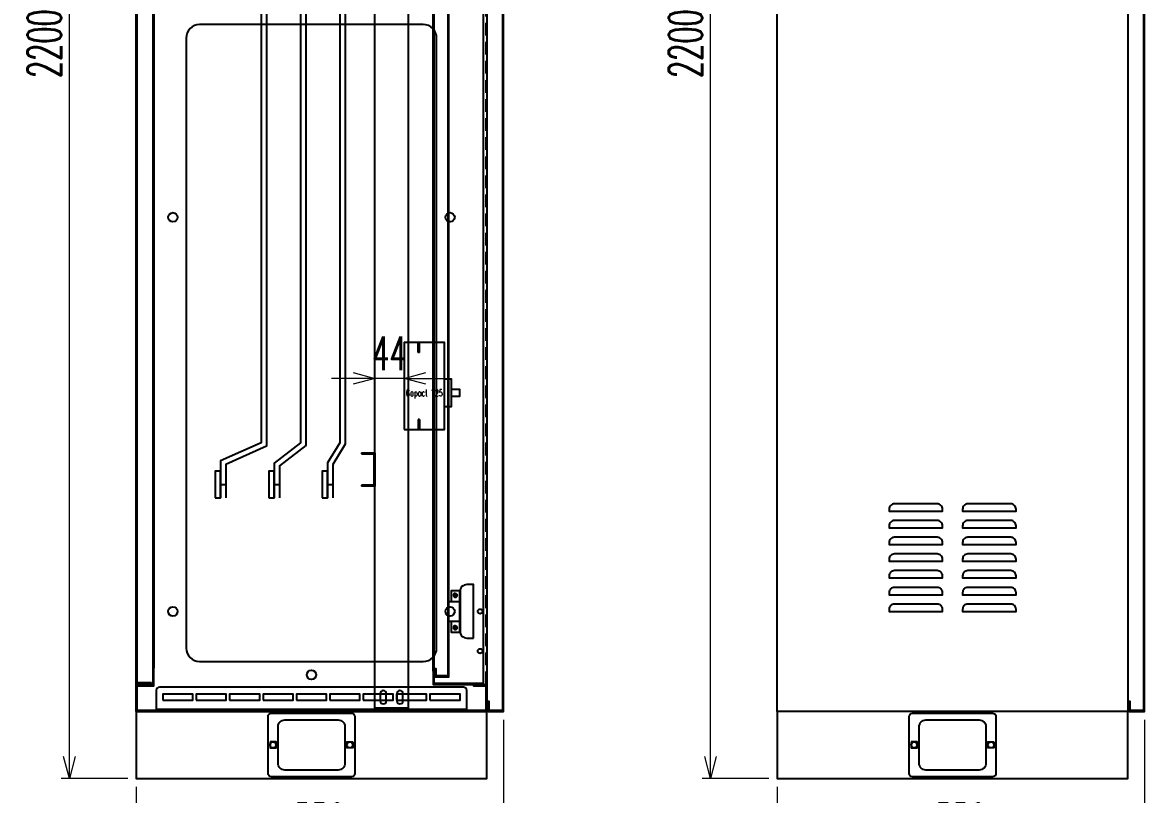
# Model space of a CAD drawing. Header units: millimetres. Extents: x 173893 to 258446, y -176540 to -123824.
# Drawn here: x 195078 to 196758, y -163751 to -162595 of the extents above; entities that cross this region are included whole.
import ezdxf
from ezdxf.enums import TextEntityAlignment as Align

# ---------------------------------------------------------------- set-up
doc = ezdxf.new("R2010")
doc.units = ezdxf.units.MM
doc.header["$LTSCALE"] = 3
doc.linetypes.add('ACAD_ISO04W100', pattern=[30, 24, -3, 0, -3])
doc.linetypes.add('HIDDEN', pattern=[9.525, 6.35, -3.175])
for name, color, linetype in [('@.DM. NÉT CHÍNH', 7, 'Continuous'), ('@.VISIBLE', 7, 'Continuous'), ('centerline', 6, 'ACAD_ISO04W100'), ('dim', 7, 'Continuous'), ('equipments', 2, 'Continuous')]:
    doc.layers.add(name, color=color, linetype=linetype)
doc.styles.add('Ann_w01', font='romans.shx', dxfattribs={"width": 0.6, "bigfont": 'chineset.shx'})
doc.dimstyles.new('Dim 01_SC25', dxfattribs={"dimscale": 25, "dimtxt": 2, "dimasz": 1.3, "dimexe": 0.5, "dimexo": 0.5, "dimgap": 0.5, "dimtad": 1, "dimdec": 1, "dimzin": 12, "dimdsep": 46, "dimtxsty": 'Ann_w01', "dimblk": 'OPEN30', "dimcen": 1.5, "dimclrd": 6, "dimclre": 6, "dimclrt": 3, "dimadec": 1, "dimazin": 3, "dimtm": 1e-09, "dimtfac": 1, "dimtdec": 1, "dimtix": 1, "dimtmove": 0, "dimatfit": 3, "dimldrblk": 'OPEN30', "dimfxl": 1, "dimtolj": 1, "dimlwd": 0, "dimlwe": 0, "dimarcsym": 0})

# ---------------------------------------------------------------- blocks, each defined once
blk = doc.blocks.new('_Open30')
at = {"color": 0, "linetype": 'ByBlock', "lineweight": -2}
for p, q in [((-1, 0.268), (0, 0)), ((0, 0), (-1, -0.268)), ((0, 0), (-1, 0))]:
    blk.add_line(p, q, dxfattribs=at)
blk = doc.blocks.new('*D57')
at = {"layer": 'Defpoints', "color": 0, "transparency": 16777216}
for p in [(195147.9, -161526.8), (195247.9, -161526.8), (195247.9, -163726.8)]:
    blk.add_point(p, dxfattribs=at)
at = {"layer": 'dim', "color": 6, "lineweight": 0, "transparency": 16777216}
for p, q in [((195235.4, -161526.8), (195135.4, -161526.8)), ((195147.9, -163694.3), (195147.9, -161559.3)), ((195235.4, -163726.8), (195135.4, -163726.8))]:
    blk.add_line(p, q, dxfattribs=at)
at = {"layer": 'dim', "color": 6, "lineweight": 0, "transparency": 16777216, "xscale": 32.5, "yscale": 32.5, "zscale": 32.5}
for p, rotation in [((195147.9, -161526.8), 90), ((195147.9, -163726.8), 270)]:
    blk.add_blockref('_Open30', p, dxfattribs=dict(at, rotation=rotation))
at = {"layer": 'dim', "color": 3, "transparency": 16777216, "insert": (195110.4, -162626.8), "char_height": 50, "attachment_point": 5, "rotation": 90, "style": 'Ann_w01'}
blk.add_mtext('\\A1;2200', dxfattribs=at)
blk = doc.blocks.new('*D58')
at = {"layer": 'Defpoints', "color": 0, "transparency": 16777216}
for p in [(195797.9, -163626.8), (195247.9, -163726.8), (195797.9, -163826.8)]:
    blk.add_point(p, dxfattribs=at)
at = {"layer": 'dim', "color": 6, "lineweight": 0, "transparency": 16777216}
for p, q in [((195797.9, -163639.3), (195797.9, -163839.3)), ((195247.9, -163739.3), (195247.9, -163839.3)), ((195280.4, -163826.8), (195765.4, -163826.8))]:
    blk.add_line(p, q, dxfattribs=at)
at = {"layer": 'dim', "color": 6, "lineweight": 0, "transparency": 16777216, "xscale": 32.5, "yscale": 32.5, "zscale": 32.5, "rotation": 180}
blk.add_blockref('_Open30', (195247.9, -163826.8), dxfattribs=at)
at = {"layer": 'dim', "color": 6, "lineweight": 0, "transparency": 16777216, "xscale": 32.5, "yscale": 32.5, "zscale": 32.5}
blk.add_blockref('_Open30', (195797.9, -163826.8), dxfattribs=at)
at = {"layer": 'dim', "color": 3, "transparency": 16777216, "insert": (195522.9, -163789.3), "char_height": 50, "attachment_point": 5, "style": 'Ann_w01'}
blk.add_mtext('\\A1;550', dxfattribs=at)
blk = doc.blocks.new('*D59')
at = {"layer": 'Defpoints', "color": 0, "transparency": 16777216}
for p in [(196108, -161526.8), (196208, -161526.8), (196208, -163726.8)]:
    blk.add_point(p, dxfattribs=at)
at = {"layer": 'dim', "color": 6, "lineweight": 0, "transparency": 16777216}
for p, q in [((196195.5, -161526.8), (196095.5, -161526.8)), ((196108, -163694.3), (196108, -161559.3)), ((196195.5, -163726.8), (196095.5, -163726.8))]:
    blk.add_line(p, q, dxfattribs=at)
at = {"layer": 'dim', "color": 6, "lineweight": 0, "transparency": 16777216, "xscale": 32.5, "yscale": 32.5, "zscale": 32.5}
for p, rotation in [((196108, -161526.8), 90), ((196108, -163726.8), 270)]:
    blk.add_blockref('_Open30', p, dxfattribs=dict(at, rotation=rotation))
at = {"layer": 'dim', "color": 3, "transparency": 16777216, "insert": (196070.5, -162626.8), "char_height": 50, "attachment_point": 5, "rotation": 90, "style": 'Ann_w01'}
blk.add_mtext('\\A1;2200', dxfattribs=at)
blk = doc.blocks.new('*D60')
at = {"layer": 'Defpoints', "color": 0, "transparency": 16777216}
for p in [(196758, -163626.8), (196208, -163726.8), (196758, -163826.8)]:
    blk.add_point(p, dxfattribs=at)
at = {"layer": 'dim', "color": 6, "lineweight": 0, "transparency": 16777216}
for p, q in [((196758, -163639.3), (196758, -163839.3)), ((196208, -163739.3), (196208, -163839.3)), ((196240.5, -163826.8), (196725.5, -163826.8))]:
    blk.add_line(p, q, dxfattribs=at)
at = {"layer": 'dim', "color": 6, "lineweight": 0, "transparency": 16777216, "xscale": 32.5, "yscale": 32.5, "zscale": 32.5, "rotation": 180}
blk.add_blockref('_Open30', (196208, -163826.8), dxfattribs=at)
at = {"layer": 'dim', "color": 6, "lineweight": 0, "transparency": 16777216, "xscale": 32.5, "yscale": 32.5, "zscale": 32.5}
blk.add_blockref('_Open30', (196758, -163826.8), dxfattribs=at)
at = {"layer": 'dim', "color": 3, "transparency": 16777216, "insert": (196483, -163789.3), "char_height": 50, "attachment_point": 5, "style": 'Ann_w01'}
blk.add_mtext('\\A1;550', dxfattribs=at)
blk = doc.blocks.new('*D263')
at = {"layer": '@.DM. NÉT CHÍNH', "color": 6, "linetype": 'Continuous', "lineweight": 0, "transparency": 16777216}
for p, q in [((195605.4, -163086.8), (195605.4, -163140.4)), ((195649.4, -163086.8), (195649.4, -163140.4)), ((195572.9, -163127.9), (195540.4, -163127.9)), ((195649.4, -163127.9), (195605.4, -163127.9)), ((195681.9, -163127.9), (195714.4, -163127.9))]:
    blk.add_line(p, q, dxfattribs=at)
at = {"layer": 'Defpoints', "color": 0, "linetype": 'Continuous', "transparency": 16777216}
for p in [(195605.4, -163074.3), (195649.4, -163074.3), (195605.4, -163127.9)]:
    blk.add_point(p, dxfattribs=at)
at = {"layer": '@.DM. NÉT CHÍNH', "color": 6, "linetype": 'Continuous', "lineweight": 0, "transparency": 16777216, "xscale": 32.5, "yscale": 32.5, "zscale": 32.5}
blk.add_blockref('_Open30', (195605.4, -163127.9), dxfattribs=at)
at = {"layer": '@.DM. NÉT CHÍNH', "color": 6, "linetype": 'Continuous', "lineweight": 0, "transparency": 16777216, "xscale": 32.5, "yscale": 32.5, "zscale": 32.5, "rotation": 180}
blk.add_blockref('_Open30', (195649.4, -163127.9), dxfattribs=at)
at = {"layer": '@.DM. NÉT CHÍNH', "color": 3, "linetype": 'Continuous', "transparency": 16777216, "insert": (195627.4, -163090.4), "char_height": 50, "attachment_point": 5, "style": 'Ann_w01'}
blk.add_mtext('\\A1;44', dxfattribs=at)

msp = doc.modelspace()

# ---------------------------------------------------------------- linework, layer by layer
at = {"color": 6}
for p, q in [((195767.92, -163584.78), (195767.92, -161568.78)), ((195692.92, -163566.28), (195692.92, -161587.28)), ((195694.42, -163566.28), (195694.42, -161587.28))]:
    msp.add_line(p, q, dxfattribs=at)
at = {"linetype": 'HIDDEN'}
msp.add_line((195771.42, -161566.78), (195771.42, -163586.78), dxfattribs=at)
for p, q in [((195772.92, -161566.78), (195772.92, -163586.78)), ((195272.92, -161591.78), (195272.92, -163561.78)), ((195274.42, -161591.78), (195274.42, -163561.78))]:
    msp.add_line(p, q)
at = {"color": 4}
msp.add_line((195374.42, -163286.78), (195382.42, -163286.78), dxfattribs=at)
at = {"color": 2}
msp.add_line((195454.42, -163286.78), (195462.42, -163286.78), dxfattribs=at)
at = {"color": 1}
for p, q in [((195534.42, -163286.78), (195542.42, -163286.78)), ((195742.92, -163623.78), (195277.92, -163623.78))]:
    msp.add_line(p, q, dxfattribs=at)
at = {"color": 6, "linetype": 'Continuous'}
for p, q in [((195725.92, -163449.03), (195725.92, -163456.03)), ((195729.42, -163452.53), (195722.42, -163452.53)), ((195729.42, -163501.03), (195722.42, -163501.03)), ((195725.92, -163497.53), (195725.92, -163504.53))]:
    msp.add_line(p, q, dxfattribs=at)
at = {"linetype": 'Continuous'}
msp.add_lwpolyline([(195247.92, -161526.78), (195772.92, -161526.78), (195772.92, -163626.78), (195247.92, -163626.78)], close=True, dxfattribs=at)
at = {"color": 8}
msp.add_lwpolyline([(195605.42, -161531.78), (195655.42, -161531.78), (195655.42, -163621.78), (195605.42, -163621.78)], close=True, dxfattribs=at)
at = {"color": 4}
for points in [[(195796.42, -163625.28), (195776.42, -163625.28), (195776.42, -163611.78), (195774.92, -163611.78), (195774.92, -163626.78), (195797.92, -163626.78), (195797.92, -161526.78), (195774.92, -161526.78), (195774.92, -161541.78), (195776.42, -161541.78), (195776.42, -161528.28), (195796.42, -161528.28)], [(196756.51, -163625.28), (196736.51, -163625.28), (196736.51, -163611.78), (196735.01, -163611.78), (196735.01, -163626.78), (196758.01, -163626.78), (196758.01, -161526.78), (196735.01, -161526.78), (196735.01, -161541.78), (196736.51, -161541.78), (196736.51, -161528.28), (196756.51, -161528.28)], [(195270.92, -163583.78), (195249.42, -163583.78), (195249.42, -161569.78), (195270.92, -161569.78), (195270.92, -161568.28), (195247.92, -161568.28), (195247.92, -163585.28), (195270.92, -163585.28)], [(195714.42, -163573.28), (195697.42, -163573.28), (195697.42, -163562.78), (195695.92, -163562.78), (195695.92, -163574.78), (195715.92, -163574.78), (195715.92, -161578.78), (195695.92, -161578.78), (195695.92, -161590.78), (195697.42, -161590.78), (195697.42, -161580.28), (195714.42, -161580.28)], [(195366.42, -163306.78), (195374.42, -163306.78), (195374.42, -163266.78), (195366.42, -163266.78)], [(195366.42, -163306.78), (195374.42, -163306.78), (195374.42, -163266.78), (195366.42, -163266.78)]]:
    msp.add_lwpolyline(points, close=True, dxfattribs=at)
for points in [[(196733.01, -163626.78), (196208.01, -163626.78), (196208.01, -161526.78), (196733.01, -161526.78)], [(195272.92, -163561.78), (195272.92, -163586.78), (195247.92, -163586.78), (195247.92, -163626.78), (195772.92, -163626.78), (195772.92, -163586.78), (195752.92, -163586.78), (195752.92, -163588.28), (195771.42, -163588.28), (195771.42, -163625.28), (195249.42, -163625.28), (195249.42, -163588.28), (195274.42, -163588.28), (195274.42, -163561.78)], [(195772.92, -163626.78), (195247.92, -163626.78), (195247.92, -163726.78), (195772.92, -163726.78)], [(196733.01, -163626.78), (196208.01, -163626.78), (196208.01, -163726.78), (196733.01, -163726.78)], [(195448.42, -163672.28), (195448.42, -163681.28), (195457.42, -163681.28), (195457.42, -163672.28)], [(195572.42, -163672.28), (195572.42, -163681.28), (195563.42, -163681.28), (195563.42, -163672.28)], [(196408.51, -163672.28), (196408.51, -163681.28), (196417.51, -163681.28), (196417.51, -163672.28)], [(196532.51, -163672.28), (196532.51, -163681.28), (196523.51, -163681.28), (196523.51, -163672.28)]]:
    msp.add_lwpolyline(points, close=True)
for points in [[(195434.92, -161744.28), (195434.92, -163224.28), (195374.42, -163251.61), (195374.42, -163306.78)], [(195442.92, -161744.28), (195442.92, -163229.44), (195382.42, -163256.78), (195382.42, -163306.78)]]:
    msp.add_lwpolyline(points, dxfattribs=at)
at = {"color": 2}
for points in [[(195493.92, -161744.28), (195493.92, -163224.28), (195454.42, -163254.82), (195454.42, -163306.78)], [(195501.92, -161744.28), (195501.92, -163228.2), (195462.42, -163258.74), (195462.42, -163306.78)]]:
    msp.add_lwpolyline(points, dxfattribs=at)
at = {"color": 1}
for points in [[(195552.92, -161744.28), (195552.92, -163224.28), (195534.42, -163254.53), (195534.42, -163306.78)], [(195560.92, -161744.28), (195560.92, -163226.53), (195542.42, -163256.78), (195542.42, -163306.78)]]:
    msp.add_lwpolyline(points, dxfattribs=at)
at = {"color": 2}
msp.add_lwpolyline([(195446.42, -163306.78), (195454.42, -163306.78), (195454.42, -163266.78), (195446.42, -163266.78)], close=True, dxfattribs=at)
msp.add_lwpolyline([(195446.42, -163306.78), (195454.42, -163306.78), (195454.42, -163266.78), (195446.42, -163266.78)], close=True, dxfattribs=at)
at = {"color": 1}
for points in [[(195526.42, -163306.78), (195534.42, -163306.78), (195534.42, -163266.78), (195526.42, -163266.78)], [(195526.42, -163306.78), (195534.42, -163306.78), (195534.42, -163266.78), (195526.42, -163266.78)], [(195287.92, -163609.78), (195332.92, -163609.78), (195332.92, -163600.78), (195287.92, -163600.78)], [(195337.92, -163609.78), (195382.92, -163609.78), (195382.92, -163600.78), (195337.92, -163600.78)], [(195387.92, -163609.78), (195432.92, -163609.78), (195432.92, -163600.78), (195387.92, -163600.78)], [(195437.92, -163609.78), (195482.92, -163609.78), (195482.92, -163600.78), (195437.92, -163600.78)], [(195487.92, -163609.78), (195532.92, -163609.78), (195532.92, -163600.78), (195487.92, -163600.78)], [(195537.92, -163609.78), (195582.92, -163609.78), (195582.92, -163600.78), (195537.92, -163600.78)], [(195587.92, -163609.78), (195632.92, -163609.78), (195632.92, -163600.78), (195587.92, -163600.78)], [(195637.92, -163609.78), (195682.92, -163609.78), (195682.92, -163600.78), (195637.92, -163600.78)], [(195687.92, -163609.78), (195732.92, -163609.78), (195732.92, -163600.78), (195687.92, -163600.78)]]:
    msp.add_lwpolyline(points, close=True, dxfattribs=at)
at = {"color": 2}
for points in [[(196447.51, -163315.78), (196383.51, -163315.78, 0.4142136), (196375.51, -163323.78), (196375.51, -163326.78), (196455.51, -163326.78), (196455.51, -163323.78, 0.4142136)], [(196557.51, -163315.78), (196493.51, -163315.78, 0.4142136), (196485.51, -163323.78), (196485.51, -163326.78), (196565.51, -163326.78), (196565.51, -163323.78, 0.4142136)], [(196447.51, -163340.78), (196383.51, -163340.78, 0.4142136), (196375.51, -163348.78), (196375.51, -163351.78), (196455.51, -163351.78), (196455.51, -163348.78, 0.4142136)], [(196557.51, -163340.78), (196493.51, -163340.78, 0.4142136), (196485.51, -163348.78), (196485.51, -163351.78), (196565.51, -163351.78), (196565.51, -163348.78, 0.4142136)], [(196447.51, -163365.78), (196383.51, -163365.78, 0.4142136), (196375.51, -163373.78), (196375.51, -163376.78), (196455.51, -163376.78), (196455.51, -163373.78, 0.4142136)], [(196557.51, -163365.78), (196493.51, -163365.78, 0.4142136), (196485.51, -163373.78), (196485.51, -163376.78), (196565.51, -163376.78), (196565.51, -163373.78, 0.4142136)], [(196447.51, -163390.78), (196383.51, -163390.78, 0.4142136), (196375.51, -163398.78), (196375.51, -163401.78), (196455.51, -163401.78), (196455.51, -163398.78, 0.4142136)], [(196557.51, -163390.78), (196493.51, -163390.78, 0.4142136), (196485.51, -163398.78), (196485.51, -163401.78), (196565.51, -163401.78), (196565.51, -163398.78, 0.4142136)], [(196447.51, -163415.78), (196383.51, -163415.78, 0.4142136), (196375.51, -163423.78), (196375.51, -163426.78), (196455.51, -163426.78), (196455.51, -163423.78, 0.4142136)], [(196557.51, -163415.78), (196493.51, -163415.78, 0.4142136), (196485.51, -163423.78), (196485.51, -163426.78), (196565.51, -163426.78), (196565.51, -163423.78, 0.4142136)], [(196447.51, -163440.78), (196383.51, -163440.78, 0.4142136), (196375.51, -163448.78), (196375.51, -163451.78), (196455.51, -163451.78), (196455.51, -163448.78, 0.4142136)], [(196557.51, -163440.78), (196493.51, -163440.78, 0.4142136), (196485.51, -163448.78), (196485.51, -163451.78), (196565.51, -163451.78), (196565.51, -163448.78, 0.4142136)], [(196447.51, -163465.78), (196383.51, -163465.78, 0.4142136), (196375.51, -163473.78), (196375.51, -163476.78), (196455.51, -163476.78), (196455.51, -163473.78, 0.4142136)], [(196557.51, -163465.78), (196493.51, -163465.78, 0.4142136), (196485.51, -163473.78), (196485.51, -163476.78), (196565.51, -163476.78), (196565.51, -163473.78, 0.4142136)], [(195570.42, -163724.28), (195450.42, -163724.28, -0.4142136), (195445.42, -163719.28), (195445.42, -163634.28, -0.4142136), (195450.42, -163629.28), (195570.42, -163629.28, -0.4142136), (195575.42, -163634.28), (195575.42, -163719.28, -0.4142136)], [(196530.51, -163724.28), (196410.51, -163724.28, -0.4142136), (196405.51, -163719.28), (196405.51, -163634.28, -0.4142136), (196410.51, -163629.28), (196530.51, -163629.28, -0.4142136), (196535.51, -163634.28), (196535.51, -163719.28, -0.4142136)]]:
    msp.add_lwpolyline(points, format="xyb", close=True, dxfattribs=at)
at = {"color": 6}
msp.add_lwpolyline([(195752.92, -163516.78), (195752.92, -163436.78), (195742.92, -163436.78, 0.4142136), (195732.92, -163446.78), (195732.92, -163506.78, 0.4142136), (195742.92, -163516.78)], format="xyb", close=True, dxfattribs=at)
msp.add_lwpolyline([(195692.92, -163566.28), (195692.92, -163586.28), (195767.92, -163586.28), (195767.92, -163584.78), (195694.42, -163584.78), (195694.42, -163566.28)], close=True, dxfattribs=at)
at = {"color": 1}
msp.add_lwpolyline([(195277.92, -163595.28), (195277.92, -163625.28), (195742.92, -163625.28), (195742.92, -163595.28, 0.4142136), (195737.92, -163590.28), (195282.92, -163590.28, 0.4142136)], format="xyb", close=True, dxfattribs=at)
at = {"color": 8}
for points in [[(195613.42, -163599.78), (195613.42, -163610.78, 1), (195622.42, -163610.78), (195622.42, -163599.78, 1)], [(195647.42, -163610.78), (195647.42, -163599.78, 1), (195638.42, -163599.78), (195638.42, -163610.78, 1)]]:
    msp.add_lwpolyline(points, format="xyb", close=True, dxfattribs=at)
for points in [[(195550.42, -163714.28), (195470.42, -163714.28, -0.4142136), (195460.42, -163704.28), (195460.42, -163649.28, -0.4142136), (195470.42, -163639.28), (195550.42, -163639.28, -0.4142136), (195560.42, -163649.28), (195560.42, -163704.28, -0.4142136)], [(196510.51, -163714.28), (196430.51, -163714.28, -0.4142136), (196420.51, -163704.28), (196420.51, -163649.28, -0.4142136), (196430.51, -163639.28), (196510.51, -163639.28, -0.4142136), (196520.51, -163649.28), (196520.51, -163704.28, -0.4142136)]]:
    msp.add_lwpolyline(points, format="xyb", close=True)
at = {"color": 6}
for centre in [(195762.92, -163476.78), (195762.92, -163536.28)]:
    msp.add_circle(centre, 3.5, dxfattribs=at)
at = {"color": 2}
for centre in [(195452.92, -163676.78), (195567.92, -163676.78), (196413.01, -163676.78), (196528.01, -163676.78)]:
    msp.add_circle(centre, 4.5, dxfattribs=at)
at = {"layer": '@.DM. NÉT CHÍNH', "linetype": 'Continuous'}
msp.add_lwpolyline([(195322.92, -162618.28), (195322.92, -163531.78, 0.4142136), (195342.92, -163551.78), (195677.92, -163551.78, 0.4142136), (195697.92, -163531.78), (195697.92, -162618.28, 0.4142136), (195677.92, -162598.28), (195342.92, -162598.28, 0.4142136)], format="xyb", close=True, dxfattribs=at)
msp.add_lwpolyline([(195322.92, -162618.28), (195322.92, -163531.78, 0.4142136), (195342.92, -163551.78), (195677.92, -163551.78, 0.4142136), (195697.92, -163531.78), (195697.92, -162618.28, 0.4142136), (195677.92, -162598.28), (195342.92, -162598.28, 0.4142136)], format="xyb", close=True, dxfattribs=at)
for centre in [(195302.92, -162886.78), (195717.92, -162886.78), (195302.92, -163476.78), (195717.92, -163476.78), (195510.42, -163571.78)]:
    msp.add_circle(centre, 7, dxfattribs=at)
at = {"layer": '@.VISIBLE', "color": 1}
for p, q in [((195670.42, -163089.28), (195670.42, -163074.28)), ((195672.42, -163081.28), (195670.42, -163081.28)), ((195672.42, -163089.28), (195672.42, -163074.28)), ((195672.42, -163089.28), (195670.42, -163089.28)), ((195670.42, -163189.28), (195670.42, -163204.28)), ((195672.42, -163189.28), (195670.42, -163189.28)), ((195672.42, -163197.28), (195670.42, -163197.28)), ((195672.42, -163189.28), (195672.42, -163204.28))]:
    msp.add_line(p, q, dxfattribs=at)
at = {"layer": '@.VISIBLE'}
for p, q in [((195585.42, -163239.28), (195585.42, -163240.78)), ((195605.42, -163251.78), (195603.92, -163251.78)), ((195605.42, -163276.78), (195603.92, -163276.78)), ((195585.42, -163287.78), (195585.42, -163289.28))]:
    msp.add_line(p, q, dxfattribs=at)
for points in [[(195649.42, -163204.28), (195709.42, -163204.28), (195709.42, -163074.28), (195649.42, -163074.28)], [(195719.42, -163144.78), (195719.42, -163154.78), (195732.72, -163154.78), (195732.72, -163144.78)]]:
    msp.add_lwpolyline(points, close=True, dxfattribs=at)
for points in [[(195709.42, -163128.78), (195719.42, -163128.78), (195719.42, -163170.78), (195709.42, -163170.78)], [(195585.42, -163239.28), (195605.42, -163239.28), (195605.42, -163289.28), (195585.42, -163289.28)], [(195585.42, -163240.78), (195603.92, -163240.78), (195603.92, -163287.78), (195585.42, -163287.78)]]:
    msp.add_lwpolyline(points, dxfattribs=at)
at = {"layer": 'centerline'}
for p, q in [((195714.92, -163466.78), (195716.92, -163466.78)), ((195714.92, -163486.78), (195716.92, -163486.78))]:
    msp.add_line(p, q, dxfattribs=at)
at = {"layer": 'equipments'}
for points in [[(195719.92, -163461.78), (195719.92, -163445.28), (195731.92, -163445.28), (195731.92, -163508.28), (195719.92, -163508.28), (195719.92, -163491.78)], [(195731.92, -163491.78), (195715.92, -163491.78), (195715.92, -163461.78), (195731.92, -163461.78)]]:
    msp.add_lwpolyline(points, dxfattribs=at)
for centre in [(195725.92, -163452.53), (195725.92, -163501.03)]:
    msp.add_circle(centre, 2.5, dxfattribs=at)
at = {"layer": 'equipments', "color": 8}
for centre in [(195725.92, -163452.53), (195725.92, -163501.03)]:
    msp.add_arc(centre, 3, 90, 0, dxfattribs=at)

# ---------------------------------------------------------------- texts
at = {"layer": '@.VISIBLE', "color": 115, "style": 'Ann_w01', "width": 0.6}
msp.add_text('Gopact 125', height=10, dxfattribs=at).set_placement((195679.42, -163149.78), align=Align.MIDDLE_CENTER)

# ---------------------------------------------------------------- dimensions: what is measured, and where the dimension line sits
at = {"layer": '@.DM. NÉT CHÍNH', "linetype": 'Continuous'}
dim = msp.add_linear_dim(base=(195605.42, -163127.92), p1=(195649.42, -163074.28), p2=(195605.42, -163074.28), dimstyle='Dim 01_SC25', dxfattribs=at)
dim.commit()
dim.dimension.update_dxf_attribs({"geometry": '*D263', "text_midpoint": (195627.42, -163090.42)})
at = {"layer": 'dim'}
for base, p1, p2, picture, middle in [((195147.92, -161526.78), (195247.92, -163726.78), (195247.92, -161526.78), '*D57', (195110.42, -162626.78)), ((196108.01, -161526.78), (196208.01, -163726.78), (196208.01, -161526.78), '*D59', (196070.51, -162626.78))]:
    dim = msp.add_linear_dim(base=base, p1=p1, p2=p2, angle=90, dimstyle='Dim 01_SC25', dxfattribs=at)
    dim.commit()
    dim.dimension.update_dxf_attribs({"geometry": picture, "text_midpoint": middle})
for base, p1, p2, picture, middle in [((195797.92, -163826.78), (195247.92, -163726.78), (195797.92, -163626.78), '*D58', (195522.92, -163789.28)), ((196758.01, -163826.78), (196208.01, -163726.78), (196758.01, -163626.78), '*D60', (196483.01, -163789.28))]:
    dim = msp.add_linear_dim(base=base, p1=p1, p2=p2, dimstyle='Dim 01_SC25', dxfattribs=at)
    dim.commit()
    dim.dimension.update_dxf_attribs({"geometry": picture, "text_midpoint": middle})

doc.saveas('drawing.dxf')
